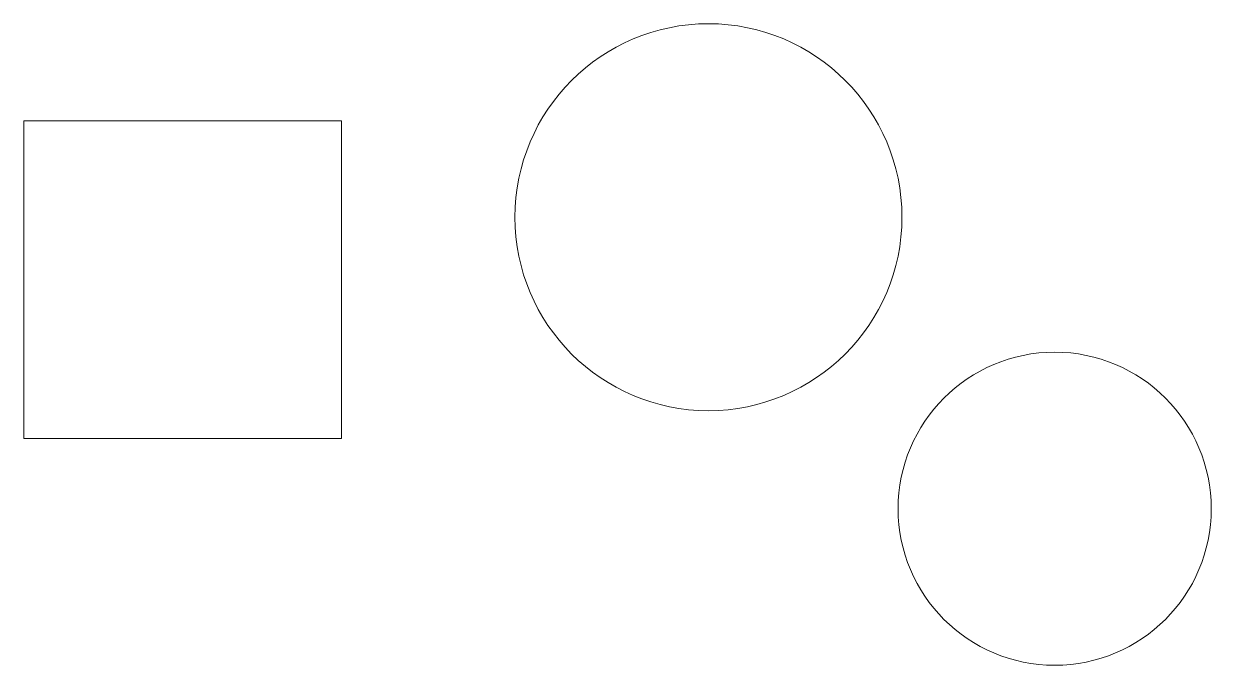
# Model space of a CAD drawing. Units: millimetres at full size, sheet at 1:50. Extents: x -5928 to 6113, y -4383 to 2123.
import ezdxf

# ---------------------------------------------------------------- set-up
doc = ezdxf.new("R2010")
doc.units = ezdxf.units.MM
doc.header["$LTSCALE"] = 50
doc.layers.add('0-0', color=7, linetype='Continuous', lineweight=9)

# ---------------------------------------------------------------- blocks, each defined once
blk = doc.blocks.new('3-blocks')
at = {"layer": '0-0'}
blk.add_lwpolyline([(-3972.7, 1891.76), (-752.3, 1891.76), (-752.3, -1328.63), (-3972.7, -1328.63)], close=True, dxfattribs=at)
for centre, radius in [((2969.62, 915.08), 1962.07), ((6480.38, -2041.34), 1587.53)]:
    blk.add_circle(centre, radius, dxfattribs=at)

msp = doc.modelspace()

# ---------------------------------------------------------------- block references
at = {"layer": '0-0'}
msp.add_blockref('3-blocks', (-1954.82, -753.77), dxfattribs=at)

doc.saveas('drawing.dxf')
